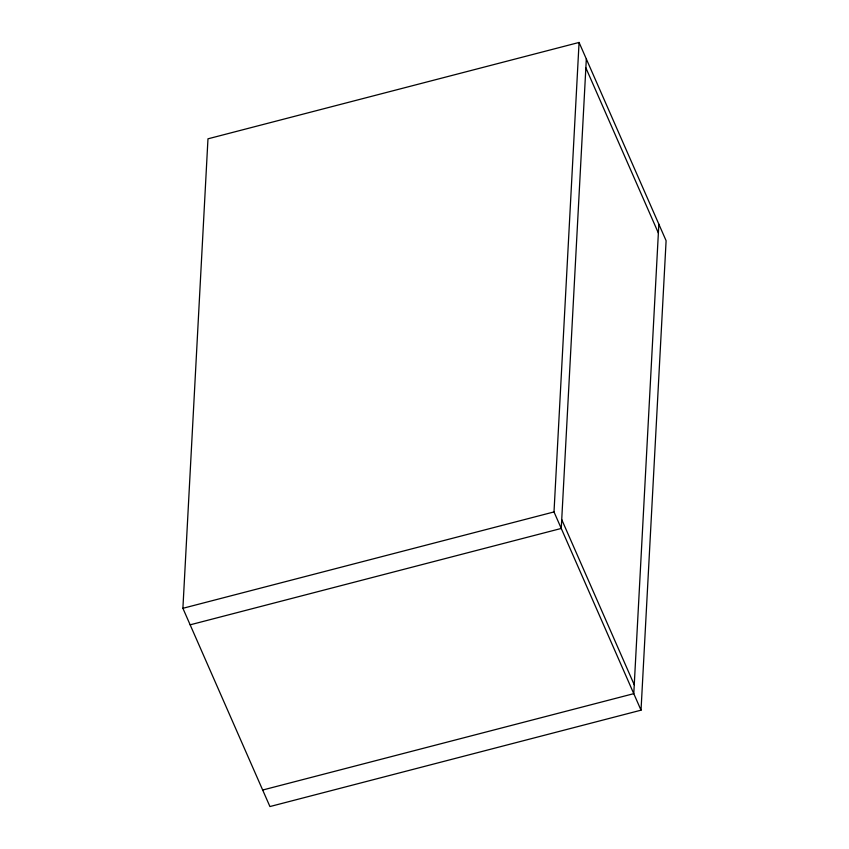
<?xml version="1.0" encoding="UTF-8"?>
<svg xmlns="http://www.w3.org/2000/svg" width="849" height="849" viewBox="0 0 849 849"><rect width="100%" height="100%" fill="white"/><g stroke="black" fill="none" stroke-linecap="round" stroke-linejoin="round"><path stroke-width="1.27" d="M182.896 608.298L207.973 138.822L579.071 42.45L666.104 240.702L641.027 710.178L269.929 806.55L182.896 608.298L554.004 511.926L579.071 42.45M586.33 58.974L561.253 528.449L190.155 624.822M658.845 224.178L633.779 693.654L262.67 790.026M585.852 67.824L658.378 233.04M561.73 519.588L634.245 684.803M554.004 511.926L641.027 710.178"/></g></svg>
